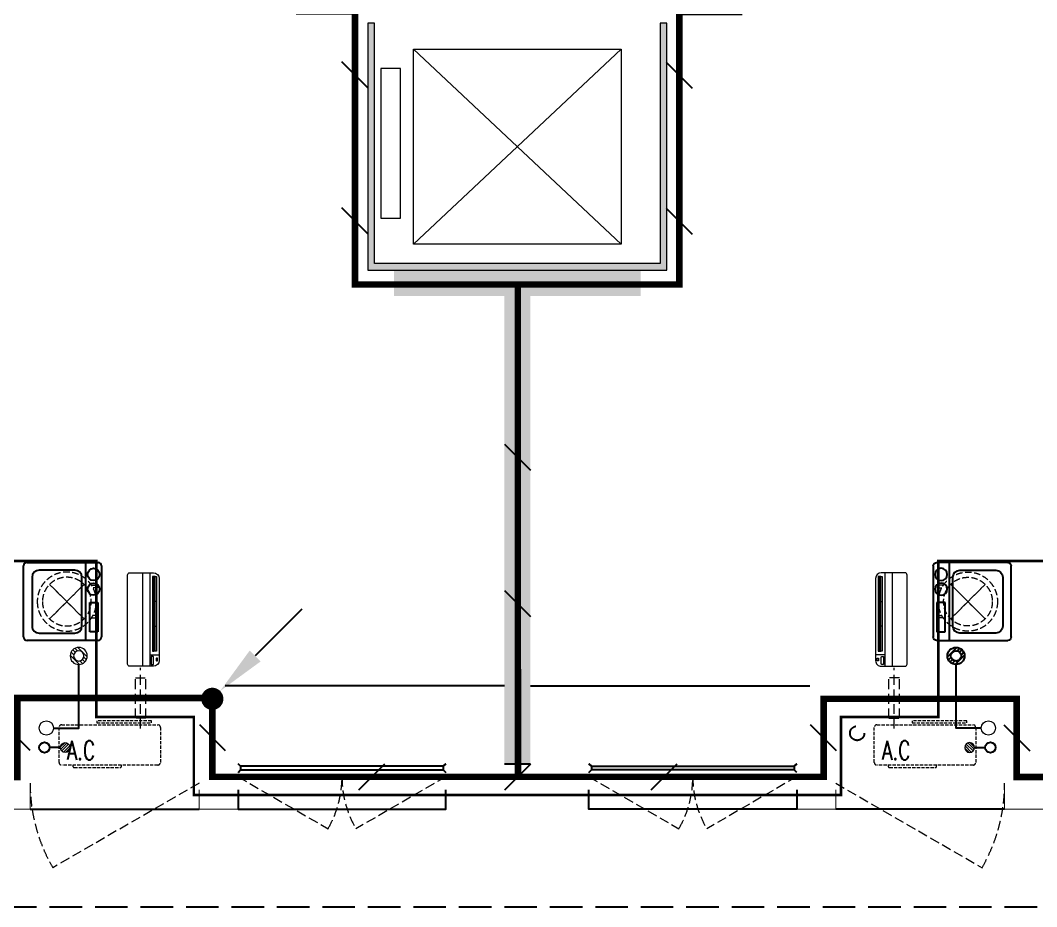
# Model space of a CAD drawing. Extents: x 5031545 to 5313844, y -886381 to -283477.
# Drawn here: x 5193321 to 5201143, y -856181 to -849359 of the extents above; entities that cross this region are included whole.
import ezdxf

# ---------------------------------------------------------------- set-up
doc = ezdxf.new("R2010")
doc.units = 0
doc.header["$LTSCALE"] = 1000
doc.header["$MEASUREMENT"] = 0
for name, pattern in [('$1$DASH', [0.35, 0.25, -0.1]), ('CENTER2', [1.125, 0.75, -0.125, 0.125, -0.125]), ('DASH', [0.35, 0.25, -0.1]), ('HIDDEN', [0.375, 0.25, -0.125])]:
    doc.linetypes.add(name, pattern=pattern)
doc.layers.get('0').update_dxf_attribs({"linetype": 'CONTINUOUS'})
for name, color, linetype in [('$RECOVER_210609100354-0', 7, 'CONTINUOUS'), ('$RECOVER_210609100354-25', 7, 'CONTINUOUS'), ('$RECOVER_210609100354-43', 7, 'CONTINUOUS'), ('3-栏杆1', 252, 'CONTINUOUS'), ('3.5方案汇报，与郭总、侯月琴确定户型_t8$0$2020.03.04 -1安徽标准化洋房户型(UA）_t8_t8$0$看线', 154, 'CONTINUOUS'), ('LVTRY', 252, 'CONTINUOUS'), ('LWIRE', 4, 'CONTINUOUS'), ('SHTLN', 4, 'CONTINUOUS'), ('VPIPE-凝结', 150, 'CONTINUOUS'), ('VPIPE-雨水', 4, 'DASH'), ('WIRE-接地', 2, 'CONTINUOUS'), ('保温', 6, 'CONTINUOUS'), ('卫生间', 6, 'CONTINUOUS'), ('看线', 185, 'CONTINUOUS')]:
    doc.layers.add(name, color=color, linetype=linetype)
for name, color, linetype, lineweight in [('3.5方案汇报，与郭总、侯月琴确定户型_t8$0$STAIR', 2, 'CONTINUOUS', 18), ('EQUIP_地漏', 7, 'CONTINUOUS', 18), ('VPIPE-废水', 31, 'TG_F', 18), ('WINDOW', 146, 'CONTINUOUS', 20), ('填充', 251, 'CONTINUOUS', 5), ('平面-空调室内机', 176, 'CONTINUOUS', 9), ('平面-空调预留孔', 252, 'CONTINUOUS', 15)]:
    doc.layers.add(name, color=color, linetype=linetype, lineweight=lineweight)
doc.styles.add('_TCH_DIM', font='SIMPLEX', dxfattribs={"bigfont": 'GBCBIG'})
doc.styles.get("Standard").update_dxf_attribs({"font": 'gbenor.shx', "bigfont": 'gbcbig.shx'})
doc.styles.add('TG_LINETYPE', font='SIMPLEX', dxfattribs={"width": 0.8, "height": 3, "bigfont": 'HZTXT'})
doc.linetypes.add('TG_F', pattern='A,2,-0.3,["F",TG_LINETYPE,S=0.1,R=0,X=-0.23,Y=-0.15],0', length=2.3)
pattern_1 = [(90, (0, 0), (-16.49778, 1e-15), [9.525, -19.05]), (210, (0, 0), (8.24889, -14.2874966), [9.525, -19.05]), (150, (6e-16, 9.525), (-8.24889, -14.2874966), [9.525, -19.05])]

# ---------------------------------------------------------------- blocks, each defined once
blk = doc.blocks.new('RECTANG')
for p, q in [((1, 1), (0, 1)), ((0, 1), (0, 0)), ((1, 0), (1, 1)), ((0, 0), (1, 0))]:
    blk.add_line(p, q)
blk = doc.blocks.new('洗衣机')
at = {"layer": 'LVTRY'}
for p, q in [((3790993.7, 243444.5), (3790993.7, 242899.1)), ((3791567.4, 243472.1), (3791021, 243472.1)), ((3791116.5, 243472.1), (3791116.5, 242871.5)), ((3791594.6, 242899.1), (3791594.6, 243444.5)), ((3791145.1, 242982.5), (3791145.1, 243358)), ((3791199, 243412.7), (3791474.9, 243412.7)), ((3791528.8, 243358), (3791528.8, 242982.5)), ((3791021, 242871.5), (3791567.4, 242871.5)), ((3791474.9, 242927.8), (3791199, 242927.8))]:
    blk.add_line(p, q, dxfattribs=at)
at = {"layer": 'LVTRY', "extrusion": (0, 0, -1)}
for centre, major_axis, start_param, end_param in [((3791021, 243444.5), (0, 27.6), -1.570796, 0), ((3791055.1, 243379.8), (0, 46.9), 3.141593, 9.424778), ((3791567.4, 243444.5), (0, 27.6), 0, 1.570796), ((3791199, 243358), (0, 54.7), 4.712389, 6.283185), ((3791474.9, 243358), (0, 54.7), 0, 1.570796), ((3791055.1, 243265.7), (0, 46.9), 3.141593, 9.424778), ((3791199, 242982.5), (0, 54.7), 3.141593, 4.712389), ((3791474.9, 242982.5), (0, 54.7), 1.570796, 3.141593), ((3791021, 242899.1), (0, 27.6), 3.141593, 4.712389), ((3791567.4, 242899.1), (0, 27.6), 1.570796, 3.141593)]:
    blk.add_ellipse(centre, major_axis=major_axis, ratio=0.986385, start_param=start_param, end_param=end_param, dxfattribs=at)
at = {"layer": 'LVTRY', "xscale": 63.25620569481588, "yscale": 224.5369532744355, "zscale": 64.12934308941763, "rotation": 180}
blk.add_blockref('RECTANG', (3791085.2, 243162.4), dxfattribs=at)
blk = doc.blocks.new('dnfhfn')
at = {"color": 252, "linetype": '$1$DASH', "ltscale": 0.2}
for p, q in [((101.9, 462.7, 0), (121.9, 462.7, 0)), ((101.9, 417.2, 0), (101.9, 462.7, 0)), ((121.9, 462.7, 0), (121.9, 429, 0)), ((353.1, 462.7, 0), (333.1, 462.7, 0)), ((333.1, 462.7, 0), (333.1, 429, 0)), ((353.1, 417.2, 0), (353.1, 462.7, 0))]:
    blk.add_line(p, q, dxfattribs=at)
at = {"color": 252, "linetype": '$1$DASH', "ltscale": 0.2, "elevation": 0}
for points in [[(94.9, 360.1), (94.9, 360.1), (360.1, 94.9), (360.1, 94.9)], [(360.1, 360.1), (94.9, 94.9), (94.9, 94.9), (360.1, 360.1)]]:
    blk.add_lwpolyline(points, close=True, dxfattribs=at)
at = {"color": 252, "linetype": '$1$DASH', "ltscale": 0.2}
for radius in [227.5, 187.5]:
    blk.add_circle((227.5, 227.5, 0), radius, dxfattribs=at)
blk = doc.blocks.new('ASDFSD')
at = {"layer": '3-栏杆1', "color": 5}
for p, q in [((681762.6, 334937.5), (681742.3, 334955.3)), ((681742.3, 334955.3), (681762.6, 334937.5)), ((683322.1, 334937.5), (681762.6, 334937.5)), ((681762.6, 334937.5), (681762.6, 334908.3)), ((683322.1, 334937.5), (683342.3, 334955.3)), ((683342.3, 334955.3), (683322.1, 334937.5)), ((683322.1, 334937.5), (683322.1, 334908.3)), ((681742.3, 334888.4), (681762.6, 334908.3)), ((681762.6, 334908.2), (683322.1, 334908.2)), ((683322.1, 334908.3), (683342.3, 334888.4)), ((683342.3, 334888.4), (683322.1, 334908.3))]:
    blk.add_line(p, q, dxfattribs=at)
blk = doc.blocks.new('$TwtSys$00000543')
at = {"color": 252}
for p, q in [((-94, -9), (9, 94)), ((-9, -94), (94, 9)), ((12, 55), (42, 84)), ((40, 40), (66, 66)), ((55, 12), (84, 42)), ((-84, -42), (-55, -12)), ((-66, -66), (-40, -40)), ((-42, -84), (-12, -55))]:
    blk.add_line(p, q, dxfattribs=at)
for radius in [94, 56.4]:
    blk.add_circle((0, 0), radius, dxfattribs=at)
blk = doc.blocks.new('dongkong')
at = {"layer": '平面-空调预留孔', "color": 8, "linetype": 'HIDDEN', "ltscale": 0.3}
for p, q in [((-603796, 210899.9), (-603796, 210431.5)), ((-603836, 210821), (-603836, 210510.8)), ((-603836, 210821), (-603756, 210821)), ((-603756, 210821), (-603756, 210510.8))]:
    blk.add_line(p, q, dxfattribs=at)
blk.add_lwpolyline([(-603756, 210510.8), (-603836, 210510.8)], dxfattribs=at)
blk = doc.blocks.new('A$C001338C2')
at = {"color": 8}
for p, q in [((845, 303.6), (55, 303.6)), ((109.1, 214.8), (109.1, 303.6)), ((0, 248.6), (0, 22)), ((900, 22), (900, 248.6)), ((22, 0), (878, 0))]:
    blk.add_line(p, q, dxfattribs=at)
at = {"color": 8, "lineweight": 5}
for p, q in [((900, 214.8), (0, 214.8)), ((864.6, 278.7), (144.5, 278.7)), ((144.5, 278.7), (144.5, 265.8)), ((387, 278.7), (144.5, 278.7)), ((144.5, 278.7), (144.5, 252.9)), ((144.5, 265.8), (864.6, 265.8)), ((144.5, 239.9), (144.5, 252.9)), ((144.5, 252.9), (864.6, 252.9)), ((864.6, 239.9), (144.5, 239.9)), ((387, 239.9), (387, 278.7)), ((622, 239.9), (387, 239.9)), ((864.6, 278.7), (622, 278.7)), ((622, 278.7), (622, 239.9)), ((864.6, 252.9), (864.6, 278.7)), ((864.6, 265.8), (864.6, 239.9)), ((900, 143.2), (0, 143.2))]:
    blk.add_line(p, q, dxfattribs=at)
at = {"color": 8}
for points in [[(89.2, 226.4), (22.2, 226.4, -0.414214), (16.7, 231.9), (16.7, 243.1, -0.414214), (22.2, 248.6), (89.2, 248.6, -0.414214), (94.7, 243.1), (94.7, 231.9, -0.414214)], [(73.1, 275), (56.8, 275, -0.414214), (51.3, 280.5), (51.3, 283.4, -0.414214), (56.8, 288.9), (73.1, 288.9, -0.414214), (78.6, 283.4), (78.6, 280.5, -0.414214)]]:
    blk.add_lwpolyline(points, format="xyb", close=True, dxfattribs=at)
for centre, radius, start, end in [((55, 248.6), 55, 90, 180), ((845, 248.6), 55, 360, 90), ((22, 22), 22, 180, 270), ((878, 22), 22, 270, 360)]:
    blk.add_arc(centre, radius, start, end, dxfattribs=at)
blk = doc.blocks.new('$TwtSys$00000141')
at = {"color": 1}
for p, q in [((-47.1, 3.8), (-5, 45.9)), ((-47.1, 3.8), (-5, 45.9)), ((-43.6, -17.5), (17.5, 43.6)), ((-43.6, -17.5), (17.5, 43.6)), ((-33.2, -33.2), (33.2, 33.2)), ((-33.2, -33.2), (33.2, 33.2)), ((-16.2, -43.5), (43.8, 16.4)), ((-16.2, -43.5), (43.8, 16.4)), ((5.7, -46.1), (46.1, -5.7)), ((5.7, -46.1), (46.1, -5.7))]:
    blk.add_line(p, q, dxfattribs=at)
blk.add_circle((0, 0), 47, dxfattribs=at)
blk.add_circle((0, 0), 47, dxfattribs=at)
blk = doc.blocks.new('rtyryrtyeeretee')
at = {"layer": '平面-空调预留孔', "color": 252, "linetype": 'DASH', "ltscale": 0.1}
for p, q in [((669748.9, 343882), (669748.9, 343872)), ((669758.9, 343862), (670111.7, 343862)), ((670121.7, 343872), (670121.7, 343882))]:
    blk.add_line(p, q, dxfattribs=at)
blk.add_lwpolyline([(670402, 343882), (669662, 343882, -0.414214), (669642, 343902), (669642, 344172, -0.414214), (669662, 344192), (670402, 344192, -0.414214), (670422, 344172), (670422, 343902, -0.414214)], format="xyb", close=True, dxfattribs=at)
blk.add_lwpolyline([(670352.8, 344221.1), (669933, 344221.1), (669933, 344206), (670352.8, 344206)], close=True, dxfattribs=at)
for centre, start, end in [((669758.9, 343872), 180, 270), ((670111.7, 343872), 270, 0)]:
    blk.add_arc(centre, 10, start, end, dxfattribs=at)
at = {"layer": '平面-空调预留孔', "color": 252, "linetype": 'DASH', "ltscale": 0.1, "style": '_TCH_DIM', "width": 0.705882}
blk.add_text('A.C', height=146.88, dxfattribs=at).set_placement((669701.4, 343921.6))
blk = doc.blocks.new('VDVDVDCZSCCS')
at = {"layer": '保温', "linetype": 'Continuous', "ltscale": 10}
h = blk.add_hatch(dxfattribs=at)
h.set_pattern_fill('HEX', color=251, scale=10, angle=90, style=0)
h.set_pattern_definition(pattern_1)
h.paths.add_polyline_path([(549466.6, 368523.7), (549466.6, 368723.7), (547566.6, 368723.7), (547566.6, 368523.7)])
h = blk.add_hatch(dxfattribs=at)
h.set_pattern_fill('HEX', color=251, scale=10, angle=90, style=0)
h.set_pattern_definition(pattern_1)
h.paths.add_polyline_path([(548416.7, 364923.7), (548616.7, 364923.7), (548616.7, 368523.7), (548416.7, 368523.7)])
at = {"layer": '保温', "color": 251, "linetype": 'Continuous', "ltscale": 10}
blk.add_line((548416.6, 364923.7), (548616.6, 364923.7), dxfattribs=at)
blk = doc.blocks.new('BFBTCSD')
at = {"layer": '卫生间', "color": 252, "linetype": 'DASH'}
blk.add_lwpolyline([(706816.6, 673857.2), (705216.6, 673857.2), (705216.6, 672657.2), (684016.6, 672657.2), (684016.6, 673857.2), (681416.6, 673857.2), (681416.6, 683557.2), (683216.6, 683557.2), (683216.6, 684557.2), (689716.6, 684557.2), (689716.6, 689157.2), (698116.6, 689157.2), (698116.6, 684657.2), (697816.6, 684657.2), (697816.6, 683557.2), (699116.6, 683557.2), (699116.6, 684557.2), (706016.6, 684557.2), (706016.6, 683557.2), (706816.6, 683557.2)], dxfattribs=at)
blk = doc.blocks.new('$TelecSys$00000008')
blk.add_line((0.4, 0.4), (-0.4, -0.4))
blk = doc.blocks.new('$TelecSys$00000078')
for p, q in [((1.15, 1.15), (0.55, 0.55)), ((0.104, 0.104), (0.104, 0.104)), ((-0.104, -0.104), (-0.104, -0.104))]:
    blk.add_line(p, q)
at = {"const_width": 0.142}
blk.add_lwpolyline([(-0.071, 0, 1), (0.071, 0, 1)], format="xyb", close=True, dxfattribs=at)
blk.add_solid([(0.62, 0.48), (0.48, 0.62), (0.1, 0.1)])
at = {"width": 0.8, "flags": 9}
blk.add_attdef('A', (0, 0), '', height=0.00002, dxfattribs=at)

msp = doc.modelspace()

# ---------------------------------------------------------------- hatches: boundary and pattern name
at = {"layer": '填充'}
h = msp.add_hatch(dxfattribs=at)
h.set_pattern_fill('隔热材料02', color=252, scale=100, style=0)
h.set_pattern_definition([(0, (3997937.7, -1460019.434), (0, 50), []), (0, (3997937.7, -1460002.767), (0, 50), []), (270, (3997981.44, -1459994.136), (50, -9e-15), [5.01775, -44.98225]), (270, (3997943.984, -1459994.136), (50, -9e-15), [5.01775, -44.98225]), (90, (3997969.495, -1460028.065), (-50, 3e-15), [5.01775, -44.98225]), (90, (3997955.93, -1460028.065), (-50, 3e-15), [5.01775, -44.98225]), (180, (3997987.725, -1460036.1), (-6e-15, -50), [50.02425, 0.02425]), (135, (3997973.768, -1460033.59), (3e-15, 49.99987405), [4.268, -66.44275]), (116.56505, (3998020.75, -1460030.574), (0.00011283, 49.99993342), [2.805, -108.9985]), (116.56505, (3997970.75, -1460030.574), (0.00011283, 49.99993342), [2.805, -108.9985]), (153.43495, (3998028.785, -1460036.1), (-0.0001128, 49.9999334), [5.61, -106.1935]), (153.43495, (3997978.785, -1460036.1), (-0.0001128, 49.9999334), [5.61, -106.1935]), (63.43495, (3998019.495, -1460023.047), (-0.00011283, 49.99993342), [26.714, -85.0895]), (63.43495, (3997969.495, -1460023.047), (-0.00011283, 49.99993342), [26.714, -85.0895]), (116.56505, (3998031.442, -1459994.136), (0.00011283, 49.99993342), [2.805, -108.9985]), (116.56505, (3997981.442, -1459994.136), (0.00011283, 49.99993342), [2.805, -108.9985]), (135, (3997980.188, -1459991.627), (3e-15, 49.99987405), [4.268, -66.44275]), (153.43495, (3998027.17, -1459988.61), (-0.0001128, 49.9999334), [5.61, -106.1935]), (153.43495, (3997977.17, -1459988.61), (-0.0001128, 49.9999334), [5.61, -106.1935]), (45, (3997945.238, -1459991.627), (0, 49.99987405), [4.268, -66.44275]), (63.43495, (3997993.984, -1459994.136), (-0.00011283, 49.99993342), [2.805, -108.9985]), (63.43495, (3997943.984, -1459994.136), (-0.00011283, 49.99993342), [2.805, -108.9985]), (26.56505, (3997998.256, -1459988.61), (0.0001128, 49.9999334), [5.61, -106.1935]), (26.56505, (3997948.256, -1459988.61), (0.0001128, 49.9999334), [5.61, -106.1935]), (116.56505, (3998005.93, -1460023.047), (0.00011283, 49.99993342), [26.714, -85.0895]), (116.56505, (3997955.93, -1460023.047), (0.00011283, 49.99993342), [26.714, -85.0895]), (45, (3997951.658, -1460033.59), (0, 49.99987405), [4.268, -66.44275]), (63.43495, (3998004.676, -1460030.574), (-0.00011283, 49.99993342), [2.805, -108.9985]), (63.43495, (3997954.676, -1460030.574), (-0.00011283, 49.99993342), [2.805, -108.9985]), (26.56505, (3997996.64, -1460036.1), (0.0001128, 49.9999334), [5.61, -106.1935]), (26.56505, (3997946.64, -1460036.1), (0.0001128, 49.9999334), [5.61, -106.1935])])
h.paths.add_polyline_path([(5196046.1, -849380.8), (5195996.1, -849380.8), (5195996.1, -851280.8), (5198296.1, -851280.8), (5198296.1, -849380.8), (5198246.1, -849380.8), (5198246.1, -851230.8), (5196046.1, -851230.8)])

# ---------------------------------------------------------------- linework, layer by layer
at = {"layer": '$RECOVER_210609100354-0', "color": 252, "const_width": 8}
for points in [[(5193096.1, -855280.8), (5193096.1, -855430.8), (5193396.1, -855430.8), (5193396.1, -855280.8)], [(5194696.1, -855280.8), (5194696.1, -855430.8), (5194996.1, -855430.8), (5194996.1, -855280.8)], [(5199596.1, -855280.8), (5199596.1, -855430.8), (5199296.1, -855430.8), (5199296.1, -855280.8)], [(5201196.1, -855280.8), (5201196.1, -855430.8), (5200896.1, -855430.8), (5200896.1, -855280.8)]]:
    msp.add_lwpolyline(points, dxfattribs=at)
at = {"color": 252, "linetype": 'DASH', "ltscale": 0.8, "const_width": 20}
msp.add_lwpolyline([(5187736.1, -853520.8), (5193906.2, -853520.8), (5193906.1, -854720.8), (5194656.1, -854720.8), (5194656.1, -855320.8), (5199636.1, -855320.8), (5199636.1, -854720.8), (5200386.1, -854720.8), (5200386.1, -853520.8), (5206556.1, -853520.8), (5206556.1, -854120.8), (5209486.1, -854120.8), (5209486.1, -846140.8)], dxfattribs=at)
at = {"layer": '3.5方案汇报，与郭总、侯月琴确定户型_t8$0$2020.03.04 -1安徽标准化洋房户型(UA）_t8_t8$0$看线', "color": 252, "ltscale": 10}
for p, q in [((5197046.1, -854480.8), (5194896.1, -854480.8)), ((5197246.1, -854480.8), (5199396.1, -854480.8))]:
    msp.add_line(p, q, dxfattribs=at)
at = {"layer": '3.5方案汇报，与郭总、侯月琴确定户型_t8$0$STAIR', "color": 252}
for p, q in [((5197946.1, -849580.8), (5196346.1, -851080.8)), ((5196346.1, -849580.8), (5197946.1, -851080.8))]:
    msp.add_line(p, q, dxfattribs=at)
for points in [[(5196346.1, -851080.8), (5196346.1, -849580.8), (5197946.1, -849580.8), (5197946.1, -851080.8)], [(5196246.1, -850880.8), (5196246.1, -849730.8), (5196096.1, -849730.8), (5196096.1, -850880.8)]]:
    msp.add_lwpolyline(points, close=True, dxfattribs=at)
at = {"layer": 'VPIPE-凝结', "color": 252, "ltscale": 0.1}
for points in [[(5193576.1, -854805.8), (5193770.3, -854805.8), (5193770.3, -854316.6)], [(5200716.1, -854805.8), (5200521.9, -854805.8), (5200521.9, -854316.6)], [(5193628.5, -854955.8), (5193546.1, -854955.8)], [(5200663.7, -854955.8), (5200746.1, -854955.8)]]:
    msp.add_lwpolyline(points, dxfattribs=at)
for centre in [(5193506.1, -854955.8), (5200786.1, -854955.8)]:
    msp.add_circle(centre, 40, dxfattribs=at)
at = {"layer": 'VPIPE-废水', "color": 252}
for centre in [(5193521.1, -854805.8), (5200771.1, -854805.8)]:
    msp.add_circle(centre, 55, dxfattribs=at)
at = {"layer": 'VPIPE-雨水', "color": 252}
msp.add_circle((5199761.1, -854845.8), 55, dxfattribs=at)
at = {"layer": 'WINDOW', "color": 252, "linetype": 'DASH', "ltscale": 0.3}
for points in [[(5194696.1, -855230.8), (5193570.3, -855880.8, -0.131652), (5193396.1, -855230.8)], [(5194996.1, -855180.8), (5195688.9, -855580.8, 0.131652), (5195796.1, -855180.8)], [(5196596.1, -855180.8), (5195903.3, -855580.8, -0.131652), (5195796.1, -855180.8)], [(5197696.1, -855180.8), (5198388.9, -855580.8, 0.131652), (5198496.1, -855180.8)], [(5199296.1, -855180.8), (5198603.3, -855580.8, -0.131652), (5198496.1, -855180.8)], [(5199596.1, -855230.8), (5200721.9, -855880.8, 0.131652), (5200896.1, -855230.8)]]:
    msp.add_lwpolyline(points, format="xyb", dxfattribs=at)
at = {"layer": 'WIRE-接地', "color": 2, "linetype": 'CENTER2', "const_width": 50}
for points in [[(5195467.3, -847382.3), (5195467.3, -849289.9), (5195896.1, -849289.9), (5195896.1, -851391.6), (5197149.3, -851391.6), (5197150.5, -855181.2)], [(5197149.3, -851391.6), (5198392.3, -851391.6), (5198392.3, -849294.7), (5198853.2, -849294.7), (5198843.6, -847382.1)], [(5209348.7, -848982.8), (5209348.7, -853991.6), (5206702.7, -853991.6), (5206702.7, -853380.6), (5205957.3, -853380.6), (5205957.3, -855182.4), (5200989.1, -855182.4), (5200989.1, -854581.1), (5199502.7, -854581.1), (5199502.7, -855181.2), (5194798.4, -855181.2), (5194798.4, -854574.7), (5193297.5, -854574.7), (5193297.5, -855184.4), (5188350, -855184.4)]]:
    msp.add_lwpolyline(points, dxfattribs=at)
at = {"layer": '填充', "color": 252}
msp.add_lwpolyline([(5196046.1, -849380.8), (5195996.1, -849380.8), (5195996.1, -851280.8), (5198296.1, -851280.8), (5198296.1, -849380.8), (5198246.1, -849380.8), (5198246.1, -851230.8), (5196046.1, -851230.8)], close=True, dxfattribs=at)
at = {"layer": '看线', "color": 252, "ltscale": 0.5}
for points in [[(5194996.1, -855280.8), (5194996.1, -855430.8), (5196596.1, -855430.8), (5196596.1, -855280.8)], [(5199296.1, -855280.8), (5199296.1, -855430.8), (5197696.1, -855430.8), (5197696.1, -855280.8)], [(5193396.1, -855430.8), (5194696.1, -855430.8)], [(5200896.1, -855430.8), (5199596.1, -855430.8)]]:
    msp.add_lwpolyline(points, dxfattribs=at)

# ---------------------------------------------------------------- block references
at = {"layer": '$RECOVER_210609100354-25', "color": 252, "xscale": -1}
msp.add_blockref('洗衣机', (8984939.9, -1097003.2), dxfattribs=at)
at = {"layer": '$RECOVER_210609100354-25', "color": 252}
msp.add_blockref('洗衣机', (1409352.3, -1097003.2), dxfattribs=at)
at = {"layer": '$RECOVER_210609100354-43', "color": 252, "xscale": 0.7000000000000001, "yscale": 0.7000000000000001, "zscale": 0.7000000000000001}
msp.add_blockref('$TwtSys$00000543', (5200521.9, -854250.8), dxfattribs=at)
at = {"xscale": -1}
msp.add_blockref('BFBTCSD', (5891762.7, -1528838), dxfattribs=at)
at = {"color": 252}
for name, p in [('VDVDVDCZSCCS', (4648629.5, -1220004.5)), ('rtyryrtyeeretee', (4523976.9, -1198972.8)), ('rtyryrtyeeretee', (4530251.2, -1198972.8))]:
    msp.add_blockref(name, p, dxfattribs=at)
at = {"layer": '3-栏杆1', "color": 252}
msp.add_blockref('ASDFSD', (4513253.8, -1190036.1), dxfattribs=at)
at = {"layer": '3-栏杆1', "color": 252, "xscale": -1}
msp.add_blockref('ASDFSD', (5881038.4, -1190036.1), dxfattribs=at)
at = {"layer": 'EQUIP_地漏', "color": 252, "yscale": 0.7000000000000001}
for p, xscale, zscale in [((5193770.3, -854250.8), -0.7000000000000001, 0.7), ((5200521.9, -854250.8), 0.7000000000000001, 0.7000000000000001)]:
    msp.add_blockref('$TwtSys$00000543', p, dxfattribs=dict(at, xscale=xscale, zscale=zscale))
at = {"layer": 'EQUIP_地漏', "color": 252, "yscale": -0.8, "zscale": 0.8, "rotation": 180}
for p, xscale in [((5193666.1, -854955.8), -0.8), ((5200626.1, -854955.8), 0.8)]:
    msp.add_blockref('$TwtSys$00000141', p, dxfattribs=dict(at, xscale=xscale))
at = {"layer": 'LWIRE', "color": 6, "xscale": 600, "yscale": 600, "zscale": 600}
msp.add_blockref('$TelecSys$00000078', (5194798.4, -854581.1), dxfattribs=at)
at = {"layer": 'SHTLN', "color": 2, "xscale": 250, "yscale": 250, "zscale": 250}
for p, rotation in [((5195896.1, -849778.3), 270), ((5198392.3, -849780.6), 90), ((5195896.1, -850903.3), 270), ((5198392.3, -850905.6), 90), ((5197149.7, -852723.9), 270.018403514602), ((5197150.1, -853848.9), 270.018403514602)]:
    msp.add_blockref('$TelecSys$00000008', p, dxfattribs=dict(at, rotation=rotation))
at = {"layer": 'SHTLN', "color": 6, "xscale": 250, "yscale": 250, "zscale": 250}
for p, rotation in [((5193297.5, -854879.5), 270), ((5194798.4, -854877.9), 90), ((5199502.7, -854881.2), 270), ((5200989.1, -854881.8), 90), ((5196025.5, -855181.2), 180), ((5197150.5, -855181.2), 180), ((5198275.5, -855181.2), 180)]:
    msp.add_blockref('$TelecSys$00000008', p, dxfattribs=dict(at, rotation=rotation))
at = {"layer": '平面-空调室内机', "color": 252, "ltscale": 0.3, "rotation": 180}
msp.add_blockref('dongkong', (4590450.2, -643910), dxfattribs=at)
at = {"layer": '平面-空调室内机', "color": 252, "ltscale": 0.3, "xscale": -1, "rotation": 180}
msp.add_blockref('dongkong', (5803842, -643910), dxfattribs=at)
at = {"layer": '平面-空调预留孔', "color": 252, "xscale": -1, "rotation": 270}
msp.add_blockref('dnfhfn', (5193451.1, -854060.5, 0), dxfattribs=at)
at = {"layer": '平面-空调预留孔', "color": 252, "yscale": 0.800000000046565, "zscale": 0.800000000046565}
for p, xscale, rotation in [((5194146.3, -854330.8), -0.800000000046565, 269.9999997665698), ((5200145.9, -854330.8), 0.800000000046565, 90.00000023343011)]:
    msp.add_blockref('A$C001338C2', p, dxfattribs=dict(at, xscale=xscale, rotation=rotation))
at = {"layer": '平面-空调预留孔', "color": 252, "rotation": 90.00000000000001}
msp.add_blockref('dnfhfn', (5200841.1, -854060.5, 0), dxfattribs=at)

doc.saveas('drawing.dxf')
